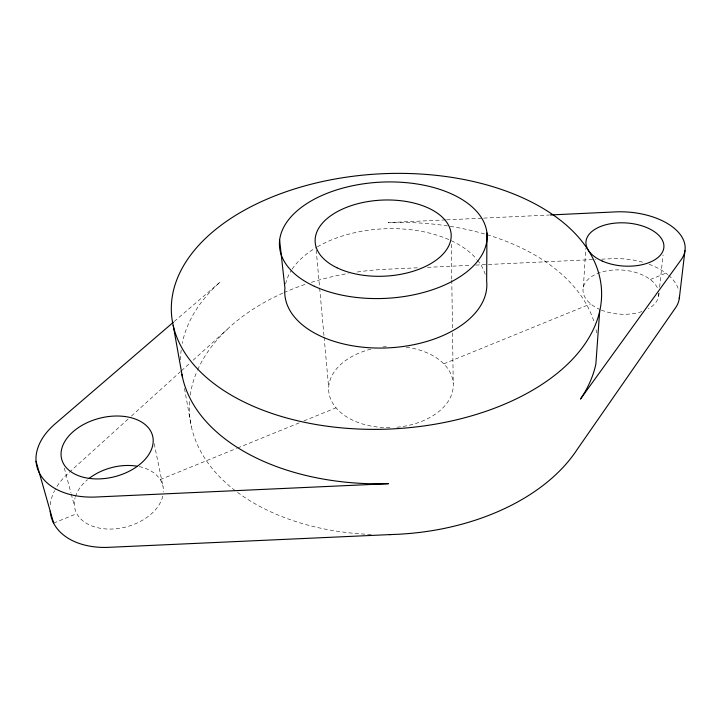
<?xml version="1.0" encoding="UTF-8"?>
<svg xmlns="http://www.w3.org/2000/svg" width="721" height="721" viewBox="0 0 721 721"><rect width="100%" height="100%" fill="white"/><g stroke="black" fill="none" stroke-linecap="round" stroke-linejoin="round"><path stroke-width="0.54" stroke-dasharray="3.6 2.7" d="M583.379 287.093L585.776 248.52M658.661 296.124L659.021 292.798M659.607 287.237L663.032 255.009M128.068 419.117L67.206 474.229A69.946 47.027 -15.4 0 0 55.111 489.649M131.402 416.098L180.592 371.558M181.422 370.81L189.767 363.258M193.102 360.239L227.277 329.29M174.248 321.476L220.275 281.902A208.766 130.429 -3 0 0 182.242 343.34M53.606 523.122L76.805 513.649M160.197 479.609L236.488 448.462M237.524 448.038L299.738 422.641M303.883 420.947L336.022 407.825M443.785 363.835L590.625 303.883M650.27 279.541L665.889 273.16M445.479 219.905L388.123 222.609A208.766 130.429 -3 0 1 449.183 226.178M446.605 219.851L482.601 218.157M483.719 218.102L548.951 215.029M417.369 267.806L390.412 269.068A202.592 132.646 -3 0 0 355.976 272.187M427.472 267.338L471.273 265.283M475.77 265.076L595.943 259.443M601.557 259.181L612.796 258.65A58.473 34.004 4.3 0 1 643.952 262.57M64.322 468.046L70.964 492.957M71.253 494.047L74.434 505.962M154.213 443.658L163.099 486.981M184.504 388.466L191.353 426.625M316.204 250.079L319.547 286.931M319.646 288.049L324.008 336.058M324.108 337.176L328.668 387.42M451.283 244.284L451.77 279.072M451.788 280.19L452.473 328.452M452.536 332.94L453.239 383.437M406.274 347.171A62.385 40.565 -3 0 1 453.103 388.277A62.385 40.565 -3 0 1 396.676 427.238M389.926 427.607A62.385 40.565 -3 0 1 329.38 395.135A62.385 40.565 -3 0 1 370.9 349.153M382.887 346.972A62.385 40.565 -3 0 1 386.258 346.648M371.198 534.45A202.592 132.646 -3 0 1 236.966 491.965M235.181 490.613A202.592 132.646 -3 0 1 189.596 400.696M190.227 395.126A202.592 132.646 -3 0 1 197.23 370.801M197.689 369.774A202.592 132.646 -3 0 1 282.956 293.077M283.993 292.618A202.592 132.646 -3 0 1 306.065 284.065M311.328 282.353A202.592 132.646 -3 0 1 348.324 273.412M139.225 466.604A45.441 30.543 -15.3 0 1 163.406 492.001M162.802 496.129A45.441 30.543 -15.3 0 1 110.908 529.07A45.441 30.543 -15.3 0 1 75.128 497.724M75.426 496.697A45.441 30.543 -15.3 0 1 87.43 479.78M50.263 504.835A69.946 47.027 -15.4 0 1 54.607 490.613M649.107 264.292A58.473 34.004 4.3 0 1 667.754 274.62M668.637 275.377A58.473 34.004 4.3 0 1 678.578 289.635M658.823 293.231A37.997 22.081 4.3 0 1 648.395 308.714M641.951 311.553A37.997 22.081 4.3 0 1 601.368 310.066M600.404 309.67A37.997 22.081 4.3 0 1 599.394 272.799A37.997 22.081 4.3 0 1 658.021 289.364M180.592 359.815A208.766 130.429 -3 0 1 181.187 349.865M450.283 226.349A208.766 130.429 -3 0 1 594.446 323.332M596.051 329.731A208.766 130.429 -3 0 1 596.655 332.958M285.606 283.957A101.147 59.573 -3 0 1 291.536 270.078M292.131 269.167A101.147 59.573 -3 0 1 316.384 247.393M317.402 246.798A101.147 59.573 -3 0 1 476.806 259.335M477.5 260.173A101.147 59.573 -3 0 1 485.738 276.125"/><path stroke-width="1.08" d="M486.945 232.937L486.657 281.244A101.147 59.573 -3 0 1 385.744 347.973A101.147 59.573 -3 0 1 284.93 288.085L279.622 240.156M599.692 311.193A215.345 127.68 -3 0 1 254.982 406.986A215.345 127.68 -3 0 1 304.74 185.928A215.345 127.68 -3 0 1 599.692 311.193L595.843 364.24A208.766 130.429 -3 0 1 580.477 399.064L681.561 259.163A60.095 33.247 3.8 0 0 616.437 211.848L550.078 214.975M679.281 298.602L684.95 250.701M173.4 322.206L54.066 424.786A72.235 46.468 -14.4 0 0 39.88 473.967A72.235 46.468 -14.4 0 0 94.73 497.075L388.565 483.674A208.766 130.429 -3 0 1 181.89 374.271M391.476 534.531L107.393 547.392A69.946 47.027 -15.4 0 1 50.182 511.153M36.05 461.314L53.606 523.122M173.184 325.378L182.548 377.57M389.241 534.585A202.592 132.646 -3 0 0 577.224 449.39L675.928 307.236A58.473 34.004 4.3 0 0 679.479 296.376M89.107 478.429A45.441 30.543 -15.3 0 1 136.954 466.181M88.962 478.356A46.919 30.174 -14.3 0 0 152.879 437.151A46.919 30.174 -14.3 0 0 79.544 426.868A46.919 30.174 -14.3 0 0 88.962 478.356M314.311 286.264A103.968 58.158 -3 0 0 485.026 248.285A103.968 58.158 -3 0 0 350.469 186.198A103.968 58.158 -3 0 0 314.311 286.264M602.332 261.083A39.051 21.594 3.8 0 0 663.744 248.339A39.051 21.594 3.8 0 0 608.713 224.087A39.051 21.594 3.8 0 0 602.332 261.083M336.914 267.743A68.098 38.051 -3 0 0 449.498 244.203A68.098 38.051 -3 0 0 363.06 202.475A68.098 38.051 -3 0 0 336.914 267.743"/></g></svg>
